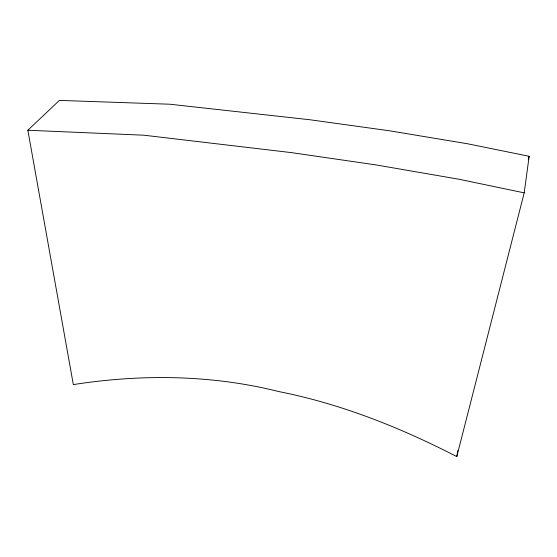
<?xml version="1.0" encoding="UTF-8"?>
<svg xmlns="http://www.w3.org/2000/svg" width="557" height="557" viewBox="0 0 557 557"><rect width="100%" height="100%" fill="white"/><g stroke="black" fill="none" stroke-linecap="round" stroke-linejoin="round"><path stroke-width="0.84" d="M524.2 192.868L529.15 156.294L467.81 143.817L389.58 130.798L309.664 119.72L169.753 104.215L59.39 100.406L27.85 130.247L73.329 384.595C141.527 373.942 211.646 374.736 278.806 391.571C341.156 403.902 400.434 427.616 456.796 456.594L524.2 192.868L459.031 179.25L376.052 164.921L291.464 152.625L143.79 135.198L27.85 130.247M456.796 456.594L457.819 450.641M528.301 159.664L529.15 156.294"/></g></svg>
